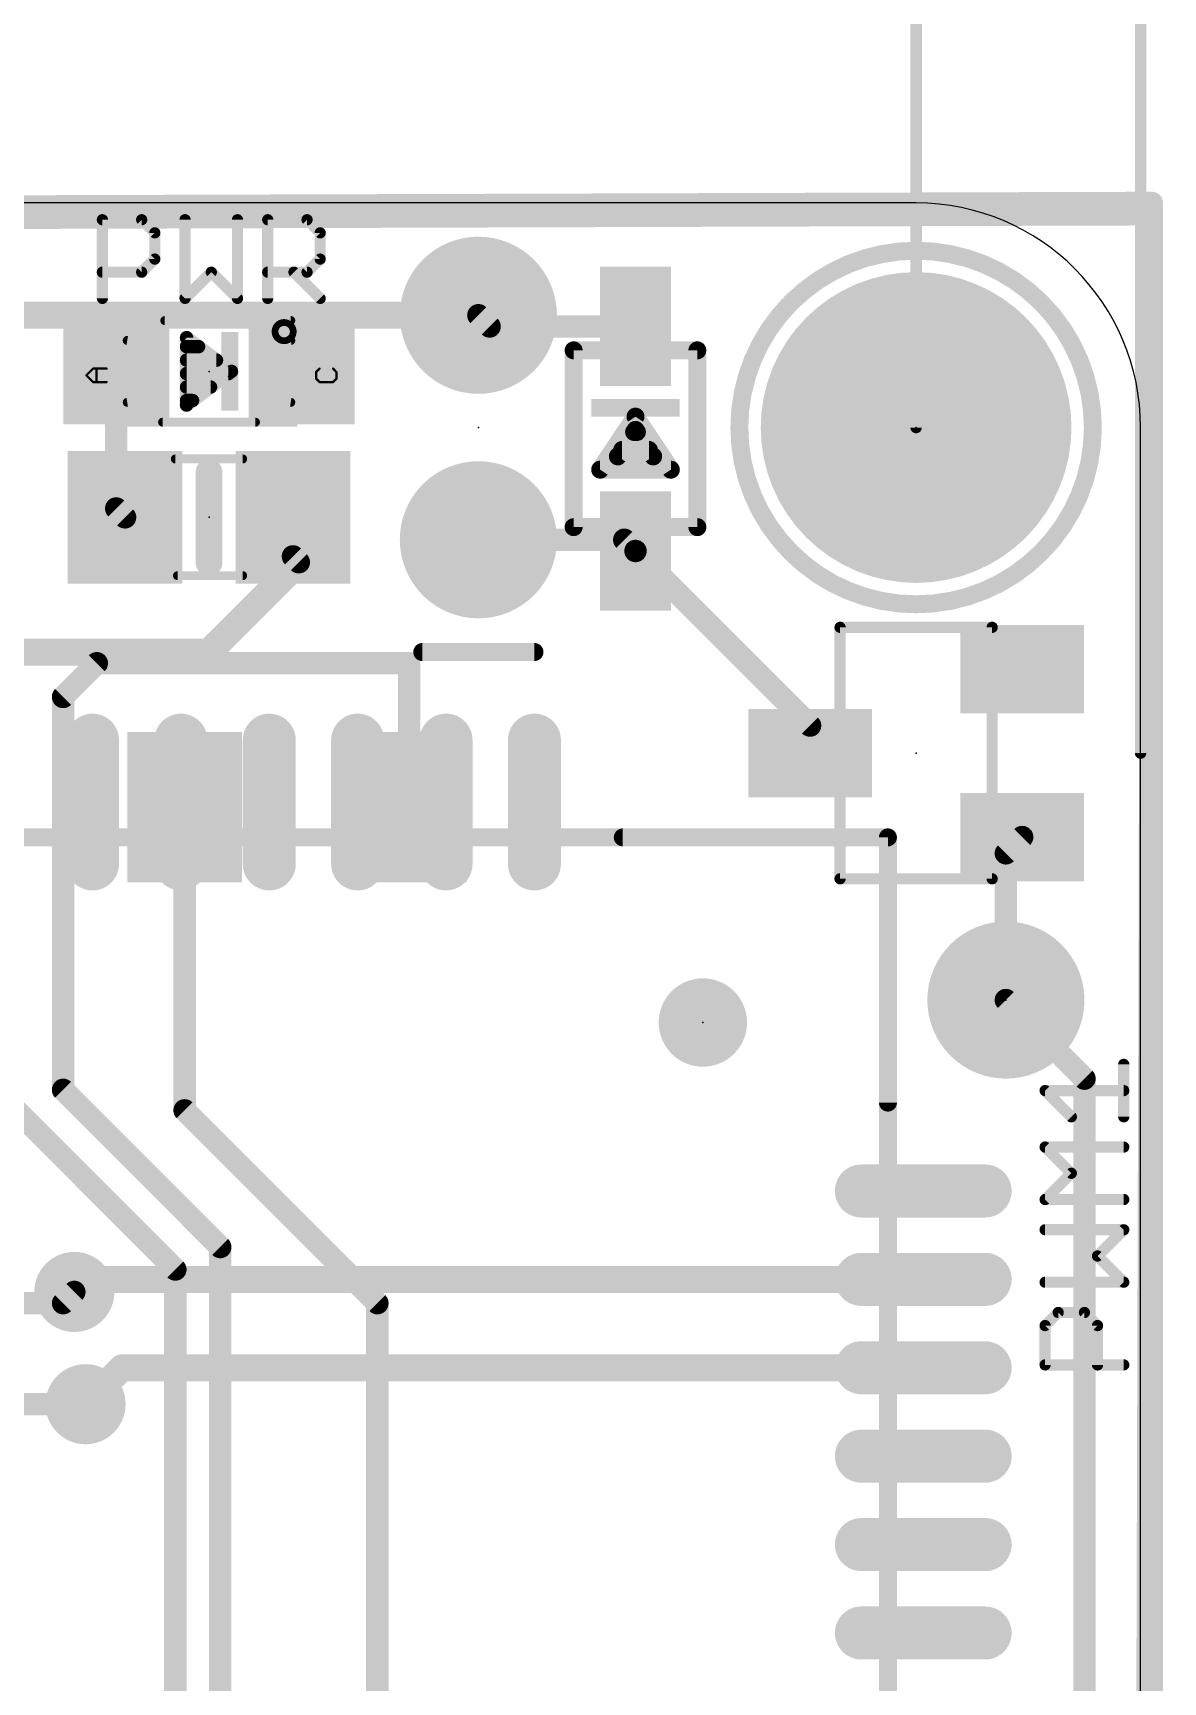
# Model space of a CAD drawing. Extents: x -20 to 40.9, y -0.3 to 63.8.
# Drawn here: x 28.11 to 40.89, y 27.72 to 46.37 of the extents above; entities that cross this region are included whole.
import ezdxf

# ---------------------------------------------------------------- set-up
doc = ezdxf.new("R2010")
doc.units = 0
for name, color, linetype in [('1', 12, 'CONTINUOUS'), ('16', 132, 'CONTINUOUS'), ('17', 110, 'CONTINUOUS'), ('18', 110, 'CONTINUOUS'), ('20', 53, 'CONTINUOUS'), ('21', 40, 'CONTINUOUS'), ('23', 53, 'CONTINUOUS'), ('47', 253, 'CONTINUOUS'), ('51', 253, 'CONTINUOUS')]:
    doc.layers.add(name, color=color, linetype=linetype)

# ---------------------------------------------------------------- blocks, each defined once
blk = doc.blocks.new('RECT')
blk.add_solid([(-0.5, -0.5), (0.5, -0.5), (-0.5, 0.5), (0.5, 0.5)])
blk = doc.blocks.new('PIE')
at = {"const_width": 0.5}
blk.add_lwpolyline([(0, -0.25, 1), (0, 0.25, 1), (0, -0.25)], format="xyb", dxfattribs=at)
blk = doc.blocks.new('ROUNDP')
at = {"const_width": 0.5}
blk.add_lwpolyline([(0, -0.25, 1), (0, 0.25, 1), (0, -0.25)], format="xyb", dxfattribs=at)
blk = doc.blocks.new('RECT320000X96000R100')
at = {"const_width": 0.3}
blk.add_lwpolyline([(0.85, 0), (0.85, 0, 0.4142), (0.7, 0.15), (-0.7, 0.15, 0.4142), (-0.85, 0), (-0.85, 0, 0.4142), (-0.7, -0.15), (0.7, -0.15, 0.4142)], format="xyb", close=True, dxfattribs=at)
blk.add_solid([(-0.7254, -0.0254), (0.7254, -0.0254), (-0.7254, 0.0254), (0.7254, 0.0254)])
blk = doc.blocks.new('ROUNDV')
at = {"const_width": 0.5}
blk.add_lwpolyline([(0, -0.25, 1), (0, 0.25, 1), (0, -0.25)], format="xyb", dxfattribs=at)

msp = doc.modelspace()

# ---------------------------------------------------------------- linework, layer by layer
at = {"layer": '1'}
for points, const_width in [([(40.767, 44.323), (0, 44.196)], 0.254), ([(40.64, 0), (40.767, 44.323)], 0.254), ([(33.147, 43.18), (33.274, 43.053)], 0.254), ([(33.274, 43.053), (34.925, 43.053)], 0.254), ([(29.049, 42.545), (29.049, 40.994)], 0.254), ([(29.049, 40.994), (29.149, 40.894)], 0.254), ([(31.049, 40.894), (31.049, 40.574)], 0.3048), ([(31.049, 40.452), (31.049, 40.894)], 0.254), ([(34.798, 40.64), (33.147, 40.64)], 0.254), ([(34.925, 40.513), (34.798, 40.64)], 0.254), ([(31.115, 40.386), (30.099, 39.37)], 0.3048), ([(31.115, 40.386), (31.049, 40.452)], 0.254), ([(34.925, 40.513), (36.9, 38.538)], 0.254), ([(30.099, 39.37), (27.305, 39.37)], 0.3048), ([(36.9, 38.538), (36.9, 38.227)], 0.254), ([(39.3, 37.277), (39.116, 37.093)], 0.254), ([(39.116, 37.093), (39.116, 35.433)], 0.254), ([(39.116, 35.433), (40.005, 34.544)], 0.254), ([(40.005, 34.544), (40.005, 25.146)], 0.254), ([(28.575, 32.131), (28.717, 32.273)], 0.3048), ([(28.717, 32.273), (38.181, 32.273)], 0.3048), ([(29.114, 31.273), (28.702, 30.861)], 0.3048), ([(38.181, 31.273), (29.114, 31.273)], 0.3048)]:
    msp.add_lwpolyline(points, dxfattribs=dict(at, const_width=const_width))
for points, const_width in [([(40.8305, 44.3228, 1), (40.7035, 44.3232)], 0.127), ([(40.7672, 44.2595, 1), (40.7668, 44.3865)], 0.127), ([(33.1919, 43.2249, 1), (33.1021, 43.1351)], 0.127), ([(33.274, 43.1165, 1), (33.274, 42.9895)], 0.127), ([(33.2291, 43.0081, 1), (33.3189, 43.0979)], 0.127), ([(34.925, 42.9895, 1), (34.925, 43.1165)], 0.127), ([(29.1125, 42.545, 1), (28.9855, 42.545)], 0.127), ([(29.0939, 41.0389, 1), (29.0041, 40.9491)], 0.127), ([(28.9855, 40.994, 1), (29.1125, 40.994)], 0.127), ([(31.1252, 40.894, 1), (30.9728, 40.894)], 0.1524), ([(29.1041, 40.8491, 1), (29.1939, 40.9389)], 0.127), ([(31.1125, 40.894, 1), (30.9855, 40.894)], 0.127), ([(33.147, 40.7035, 1), (33.147, 40.5765)], 0.127), ([(34.8429, 40.6849, 1), (34.7531, 40.5951)], 0.127), ([(34.798, 40.5765, 1), (34.798, 40.7035)], 0.127), ([(30.9728, 40.574, 1), (31.1252, 40.574)], 0.1524), ([(31.0939, 40.4969, 1), (31.0041, 40.4071)], 0.127), ([(30.9855, 40.452, 1), (31.1125, 40.452)], 0.127), ([(31.1689, 40.3321, 1), (31.0611, 40.4399)], 0.1524), ([(31.0701, 40.3411, 1), (31.1599, 40.4309)], 0.127), ([(34.9699, 40.5579, 1), (34.8801, 40.4681)], 0.127), ([(34.8801, 40.4681, 1), (34.9699, 40.5579)], 0.127), ([(30.0451, 39.4239, 1), (30.1529, 39.3161)], 0.1524), ([(30.099, 39.2938, 1), (30.099, 39.4462)], 0.1524), ([(36.9635, 38.538, 1), (36.8365, 38.538)], 0.127), ([(36.8551, 38.4931, 1), (36.9449, 38.5829)], 0.127), ([(36.8365, 38.227, 1), (36.9635, 38.227)], 0.127), ([(39.3449, 37.2321, 1), (39.2551, 37.3219)], 0.127), ([(39.1795, 37.093, 1), (39.0525, 37.093)], 0.127), ([(39.0711, 37.1379, 1), (39.1609, 37.0481)], 0.127), ([(39.1609, 35.4779, 1), (39.0711, 35.3881)], 0.127), ([(39.0525, 35.433, 1), (39.1795, 35.433)], 0.127), ([(40.0685, 34.544, 1), (39.9415, 34.544)], 0.127), ([(39.9601, 34.4991, 1), (40.0499, 34.5889)], 0.127), ([(28.717, 32.3492, 1), (28.717, 32.1968)], 0.1524), ([(28.7709, 32.2191, 1), (28.6631, 32.3269)], 0.1524), ([(38.181, 32.1968, 1), (38.181, 32.3492)], 0.1524), ([(28.5211, 32.1849, 1), (28.6289, 32.0771)], 0.1524), ([(29.114, 31.3492, 1), (29.114, 31.1968)], 0.1524), ([(29.1679, 31.2191, 1), (29.0601, 31.3269)], 0.1524), ([(38.181, 31.1968, 1), (38.181, 31.3492)], 0.1524), ([(28.6481, 30.9149, 1), (28.7559, 30.8071)], 0.1524)]:
    msp.add_lwpolyline(points, format="xyb", dxfattribs=dict(at, const_width=const_width))
at = {"layer": '16'}
for points, const_width in [([(40.767, 44.45), (0, 44.323)], 0.254), ([(40.767, 0), (40.767, 44.45)], 0.254), ([(27.94, 43.18), (33.147, 43.18)], 0.3048), ([(28.829, 39.243), (28.448, 38.862)], 0.254), ([(32.363, 39.243), (28.829, 39.243)], 0.254), ([(32.363, 37.615), (32.363, 39.243)], 0.254), ([(28.448, 38.862), (28.448, 34.417)], 0.254), ([(29.823, 37.615), (29.823, 34.185)], 0.254), ([(27.283, 34.82), (29.718, 32.385)], 0.254), ([(28.448, 34.417), (30.226, 32.639)], 0.254), ([(29.823, 34.185), (32.004, 32.004)], 0.254), ([(30.226, 32.639), (30.226, 17.272)], 0.254), ([(29.718, 32.385), (29.718, 16.891)], 0.254), ([(28.575, 32.004), (28.575, 32.131)], 0.3048), ([(27.178, 32.004), (28.448, 32.004)], 0.254), ([(28.448, 32.004), (28.575, 32.131)], 0.254), ([(32.004, 32.004), (32.004, 16.002)], 0.254), ([(27.432, 30.861), (28.702, 30.861)], 0.254)]:
    msp.add_lwpolyline(points, dxfattribs=dict(at, const_width=const_width))
for points, const_width in [([(40.8305, 44.45, 1), (40.7035, 44.45)], 0.127), ([(40.7672, 44.3865, 1), (40.7668, 44.5135)], 0.127), ([(33.147, 43.1038, 1), (33.147, 43.2562)], 0.1524), ([(28.829, 39.3065, 1), (28.829, 39.1795)], 0.127), ([(28.8739, 39.1981, 1), (28.7841, 39.2879)], 0.127), ([(32.4265, 39.243, 1), (32.2995, 39.243)], 0.127), ([(32.363, 39.1795, 1), (32.363, 39.3065)], 0.127), ([(28.5115, 38.862, 1), (28.3845, 38.862)], 0.127), ([(28.4031, 38.9069, 1), (28.4929, 38.8171)], 0.127), ([(29.8865, 37.615, 1), (29.7595, 37.615)], 0.127), ([(32.2995, 37.615, 1), (32.4265, 37.615)], 0.127), ([(28.4929, 34.4619, 1), (28.4031, 34.3721)], 0.127), ([(28.3845, 34.417, 1), (28.5115, 34.417)], 0.127), ([(29.8679, 34.2299, 1), (29.7781, 34.1401)], 0.127), ([(29.7595, 34.185, 1), (29.8865, 34.185)], 0.127), ([(30.2895, 32.639, 1), (30.1625, 32.639)], 0.127), ([(30.1811, 32.5941, 1), (30.2709, 32.6839)], 0.127), ([(29.7815, 32.385, 1), (29.6545, 32.385)], 0.127), ([(29.6731, 32.3401, 1), (29.7629, 32.4299)], 0.127), ([(28.6512, 32.131, 1), (28.4988, 32.131)], 0.1524), ([(28.4031, 32.0489, 1), (28.4929, 31.9591)], 0.127), ([(28.448, 31.9405, 1), (28.448, 32.0675)], 0.127), ([(28.6199, 32.0861, 1), (28.5301, 32.1759)], 0.127), ([(32.0675, 32.004, 1), (31.9405, 32.004)], 0.127), ([(31.9591, 31.9591, 1), (32.0489, 32.0489)], 0.127), ([(28.4988, 32.004, 1), (28.6512, 32.004)], 0.1524), ([(28.702, 30.7975, 1), (28.702, 30.9245)], 0.127)]:
    msp.add_lwpolyline(points, format="xyb", dxfattribs=dict(at, const_width=const_width))
at = {"layer": '20'}
for p, q in [((38.1, 44.45), (2.54, 44.45)), ((40.64, 0), (40.64, 41.91))]:
    msp.add_line(p, q, dxfattribs=at)
msp.add_arc((38.1, 41.91), 2.54, 0, 90, dxfattribs=at)
at = {"layer": '21'}
for points, const_width in [([(28.8925, 43.3705), (28.8925, 44.2603)], 0.127), ([(28.8925, 44.2603), (29.3374, 44.2603)], 0.127), ([(29.3374, 44.2603), (29.4857, 44.112)], 0.127), ([(29.828, 44.2603), (29.828, 43.3705)], 0.127), ([(30.4212, 43.3705), (30.4212, 44.2603)], 0.127), ([(30.7635, 43.3705), (30.7635, 44.2603)], 0.127), ([(30.7635, 44.2603), (31.2084, 44.2603)], 0.127), ([(31.2084, 44.2603), (31.3567, 44.112)], 0.127), ([(29.4857, 44.112), (29.4857, 43.8154)], 0.127), ([(31.3567, 44.112), (31.3567, 43.8154)], 0.127), ([(29.4857, 43.8154), (29.3374, 43.6671)], 0.127), ([(31.3567, 43.8154), (31.2084, 43.6671)], 0.127), ([(29.3374, 43.6671), (28.8925, 43.6671)], 0.127), ([(29.828, 43.3705), (30.1246, 43.6671)], 0.127), ([(30.1246, 43.6671), (30.4212, 43.3705)], 0.127), ([(31.2084, 43.6671), (30.7635, 43.6671)], 0.127), ([(31.0601, 43.6671), (31.3567, 43.3705)], 0.127), ([(30.353, 42.545), (29.845, 42.926)], 0.1524), ([(29.845, 42.926), (29.845, 42.164)], 0.1524), ([(29.845, 42.8244), (29.9805, 42.8244)], 0.1524), ([(29.845, 42.672), (30.1837, 42.672)], 0.1524), ([(34.225, 40.783), (34.225, 42.783)], 0.2032), ([(35.625, 42.783), (35.625, 40.783)], 0.2032), ([(29.845, 42.164), (30.353, 42.545)], 0.1524), ([(29.845, 42.5196), (30.3191, 42.5196)], 0.1524), ([(29.845, 42.3672), (30.1159, 42.3672)], 0.1524), ([(29.845, 42.2148), (29.9127, 42.2148)], 0.1524), ([(34.525, 41.433), (34.925, 42.033)], 0.2032), ([(34.725, 41.583), (34.925, 41.883)], 0.2032), ([(34.925, 42.033), (35.325, 41.433)], 0.2032), ([(34.925, 41.883), (35.125, 41.583)], 0.2032), ([(34.9091, 41.8592), (34.9409, 41.8592)], 0.2032), ([(35.125, 41.583), (34.725, 41.583)], 0.2032), ([(34.7737, 41.656), (35.0763, 41.656)], 0.2032), ([(30.099, 41.402), (30.099, 40.386)], 0.3048), ([(35.325, 41.433), (34.525, 41.433)], 0.2032), ([(34.781, 37.273), (37.781, 37.273)], 0.2032), ([(37.781, 37.273), (37.781, 34.273)], 0.2032), ([(40.4495, 34.1121), (40.4495, 34.7052)], 0.127), ([(39.8563, 34.1121), (39.5597, 34.4086)], 0.127), ([(39.5597, 34.4086), (40.4495, 34.4086)], 0.127), ([(39.8563, 33.4731), (39.5597, 33.7697)], 0.127), ([(39.5597, 33.7697), (40.4495, 33.7697)], 0.127), ([(39.5597, 33.1765), (39.8563, 33.4731)], 0.127), ([(40.4495, 33.1765), (39.5597, 33.1765)], 0.127), ([(40.4495, 32.8342), (39.5597, 32.8342)], 0.127), ([(40.1529, 32.5376), (40.4495, 32.8342)], 0.127), ([(40.4495, 32.241), (40.1529, 32.5376)], 0.127), ([(39.5597, 32.241), (40.4495, 32.241)], 0.127), ([(39.5597, 31.7504), (39.708, 31.8987)], 0.127), ([(39.708, 31.8987), (40.0046, 31.8987)], 0.127), ([(40.0046, 31.8987), (40.1529, 31.7504)], 0.127), ([(39.5597, 31.3055), (39.5597, 31.7504)], 0.127), ([(40.1529, 31.7504), (40.1529, 31.3055)], 0.127), ([(40.4495, 31.3055), (39.5597, 31.3055)], 0.127)]:
    msp.add_lwpolyline(points, dxfattribs=dict(at, const_width=const_width))
for points, const_width in [([(28.8925, 44.292, 1), (28.8925, 44.2285)], 0.0635), ([(28.9243, 44.2603, 1), (28.8608, 44.2603)], 0.0635), ([(29.3598, 44.2827, 1), (29.3149, 44.2378)], 0.0635), ([(29.3374, 44.2285, 1), (29.3374, 44.292)], 0.0635), ([(29.8598, 44.2603, 1), (29.7963, 44.2603)], 0.0635), ([(30.4529, 44.2603, 1), (30.3894, 44.2603)], 0.0635), ([(30.7635, 44.292, 1), (30.7635, 44.2285)], 0.0635), ([(30.7953, 44.2603, 1), (30.7318, 44.2603)], 0.0635), ([(31.2309, 44.2827, 1), (31.186, 44.2378)], 0.0635), ([(31.2084, 44.2285, 1), (31.2084, 44.292)], 0.0635), ([(29.5174, 44.112, 1), (29.4539, 44.112)], 0.0635), ([(29.4632, 44.0895, 1), (29.5081, 44.1344)], 0.0635), ([(31.3885, 44.112, 1), (31.325, 44.112)], 0.0635), ([(31.3343, 44.0895, 1), (31.3792, 44.1344)], 0.0635), ([(29.4539, 43.8154, 1), (29.5174, 43.8154)], 0.0635), ([(29.5081, 43.7929, 1), (29.4632, 43.8378)], 0.0635), ([(31.325, 43.8154, 1), (31.3885, 43.8154)], 0.0635), ([(31.3792, 43.7929, 1), (31.3343, 43.8378)], 0.0635), ([(38.1, 39.91, 1), (38.1, 43.91, 1), (38.1, 39.91)], 0.2032), ([(28.8925, 43.6988, 1), (28.8925, 43.6353)], 0.0635), ([(29.3149, 43.6895, 1), (29.3598, 43.6446)], 0.0635), ([(29.3374, 43.6353, 1), (29.3374, 43.6988)], 0.0635), ([(30.1471, 43.6895, 1), (30.1022, 43.6446)], 0.0635), ([(30.1471, 43.6446, 1), (30.1022, 43.6895)], 0.0635), ([(30.7635, 43.6988, 1), (30.7635, 43.6353)], 0.0635), ([(31.0826, 43.6895, 1), (31.0377, 43.6446)], 0.0635), ([(31.186, 43.6895, 1), (31.2309, 43.6446)], 0.0635), ([(31.2084, 43.6353, 1), (31.2084, 43.6988)], 0.0635), ([(28.8608, 43.3705, 1), (28.9243, 43.3705)], 0.0635), ([(29.8056, 43.393, 1), (29.8505, 43.348)], 0.0635), ([(29.7963, 43.3705, 1), (29.8598, 43.3705)], 0.0635), ([(30.3894, 43.3705, 1), (30.4529, 43.3705)], 0.0635), ([(30.3987, 43.348, 1), (30.4436, 43.393)], 0.0635), ([(30.7318, 43.3705, 1), (30.7953, 43.3705)], 0.0635), ([(31.3343, 43.348, 1), (31.3792, 43.393)], 0.0635), ([(29.8679, 42.9565, 1), (29.8221, 42.8955)], 0.0762), ([(29.8831, 42.926, 1), (29.8069, 42.926)], 0.0762), ([(29.845, 42.8625, 1), (29.845, 42.7863)], 0.0762), ([(29.845, 42.7101, 1), (29.845, 42.6339)], 0.0762), ([(29.9805, 42.7863, 1), (29.9805, 42.8625)], 0.0762), ([(30.1837, 42.6339, 1), (30.1837, 42.7101)], 0.0762), ([(34.2758, 42.783, 1), (34.1742, 42.783)], 0.1016), ([(35.6758, 42.783, 1), (35.5742, 42.783)], 0.1016), ([(29.845, 42.5577, 1), (29.845, 42.4815)], 0.0762), ([(30.3191, 42.4815, 1), (30.3191, 42.5577)], 0.0762), ([(30.3759, 42.5145, 1), (30.3301, 42.5755)], 0.0762), ([(30.3301, 42.5145, 1), (30.3759, 42.5755)], 0.0762), ([(29.845, 42.4053, 1), (29.845, 42.3291)], 0.0762), ([(30.1159, 42.3291, 1), (30.1159, 42.4053)], 0.0762), ([(29.845, 42.2529, 1), (29.845, 42.1767)], 0.0762), ([(29.8221, 42.1945, 1), (29.8679, 42.1335)], 0.0762), ([(29.8069, 42.164, 1), (29.8831, 42.164)], 0.0762), ([(29.9127, 42.1767, 1), (29.9127, 42.2529)], 0.0762), ([(34.9673, 42.0612, 1), (34.8827, 42.0048)], 0.1016), ([(34.9673, 41.9112, 1), (34.8827, 41.8548)], 0.1016), ([(34.9673, 42.0048, 1), (34.8827, 42.0612)], 0.1016), ([(34.9673, 41.8548, 1), (34.8827, 41.9112)], 0.1016), ([(34.9091, 41.91, 1), (34.9091, 41.8084)], 0.1016), ([(34.9409, 41.8084, 1), (34.9409, 41.91)], 0.1016), ([(34.725, 41.6338, 1), (34.725, 41.5322)], 0.1016), ([(34.6827, 41.6112, 1), (34.7673, 41.5548)], 0.1016), ([(34.7737, 41.7068, 1), (34.7737, 41.6052)], 0.1016), ([(35.0763, 41.6052, 1), (35.0763, 41.7068)], 0.1016), ([(35.0827, 41.5548, 1), (35.1673, 41.6112)], 0.1016), ([(35.125, 41.5322, 1), (35.125, 41.6338)], 0.1016), ([(30.1752, 41.402, 1), (30.0228, 41.402)], 0.1524), ([(34.525, 41.4838, 1), (34.525, 41.3822)], 0.1016), ([(34.4827, 41.4612, 1), (34.5673, 41.4048)], 0.1016), ([(35.2827, 41.4048, 1), (35.3673, 41.4612)], 0.1016), ([(35.325, 41.3822, 1), (35.325, 41.4838)], 0.1016), ([(34.1742, 40.783, 1), (34.2758, 40.783)], 0.1016), ([(35.5742, 40.783, 1), (35.6758, 40.783)], 0.1016), ([(30.0228, 40.386, 1), (30.1752, 40.386)], 0.1524), ([(34.781, 37.3238, 1), (34.781, 37.2222)], 0.1016), ([(37.8318, 37.273, 1), (37.7302, 37.273)], 0.1016), ([(37.781, 37.2222, 1), (37.781, 37.3238)], 0.1016), ([(40.4813, 34.7052, 1), (40.4177, 34.7052)], 0.0635), ([(39.5597, 34.4404, 1), (39.5597, 34.3769)], 0.0635), ([(39.5822, 34.4311, 1), (39.5373, 34.3862)], 0.0635), ([(40.4495, 34.3769, 1), (40.4495, 34.4404)], 0.0635), ([(37.7302, 34.273, 1), (37.8318, 34.273)], 0.1016), ([(39.8339, 34.0896, 1), (39.8788, 34.1345)], 0.0635), ([(40.4177, 34.1121, 1), (40.4813, 34.1121)], 0.0635), ([(39.5597, 33.8015, 1), (39.5597, 33.738)], 0.0635), ([(39.5822, 33.7922, 1), (39.5373, 33.7473)], 0.0635), ([(40.4495, 33.738, 1), (40.4495, 33.8015)], 0.0635), ([(39.8788, 33.4507, 1), (39.8339, 33.4956)], 0.0635), ([(39.8339, 33.4507, 1), (39.8788, 33.4956)], 0.0635), ([(39.5597, 33.2083, 1), (39.5597, 33.1448)], 0.0635), ([(39.5373, 33.199, 1), (39.5822, 33.1541)], 0.0635), ([(40.4495, 33.1448, 1), (40.4495, 33.2083)], 0.0635), ([(39.5597, 32.8659, 1), (39.5597, 32.8024)], 0.0635), ([(40.472, 32.8117, 1), (40.427, 32.8566)], 0.0635), ([(40.4495, 32.8024, 1), (40.4495, 32.8659)], 0.0635), ([(40.1754, 32.5601, 1), (40.1305, 32.5152)], 0.0635), ([(40.1305, 32.5601, 1), (40.1754, 32.5152)], 0.0635), ([(39.5597, 32.2728, 1), (39.5597, 32.2093)], 0.0635), ([(40.427, 32.2186, 1), (40.472, 32.2635)], 0.0635), ([(40.4495, 32.2093, 1), (40.4495, 32.2728)], 0.0635), ([(39.708, 31.9304, 1), (39.708, 31.8669)], 0.0635), ([(39.7305, 31.8762, 1), (39.6856, 31.9211)], 0.0635), ([(40.0271, 31.9211, 1), (39.9822, 31.8762)], 0.0635), ([(40.0046, 31.8669, 1), (40.0046, 31.9304)], 0.0635), ([(39.5915, 31.7504, 1), (39.528, 31.7504)], 0.0635), ([(39.5373, 31.7728, 1), (39.5822, 31.7279)], 0.0635), ([(40.1847, 31.7504, 1), (40.1212, 31.7504)], 0.0635), ([(40.1305, 31.7279, 1), (40.1754, 31.7728)], 0.0635), ([(39.5597, 31.3373, 1), (39.5597, 31.2738)], 0.0635), ([(40.4495, 31.2738, 1), (40.4495, 31.3373)], 0.0635), ([(39.528, 31.3055, 1), (39.5915, 31.3055)], 0.0635), ([(40.1212, 31.3055, 1), (40.1847, 31.3055)], 0.0635)]:
    msp.add_lwpolyline(points, format="xyb", dxfattribs=dict(at, const_width=const_width))
at = {"layer": '23'}
for p in [(30.099, 42.545), (33.147, 41.91), (38.1, 41.91), (34.925, 41.783), (30.099, 40.894), (38.1, 38.227), (39.116, 35.433), (35.687, 35.179)]:
    msp.add_point(p, dxfattribs=at)
at = {"layer": '47', "const_width": 0.13}
for points in [[(40.64, 38.227), (40.64, 63.418)], [(38.1, 41.91), (38.1, 56.941)]]:
    msp.add_lwpolyline(points, dxfattribs=at)
at = {"layer": '47', "const_width": 0.065}
for points in [[(38.0675, 41.91, 1), (38.1325, 41.91)], [(40.6075, 38.227, 1), (40.6725, 38.227)]]:
    msp.add_lwpolyline(points, format="xyb", dxfattribs=at)
at = {"layer": '51'}
for points, const_width in [([(29.599, 43.12), (31.024, 43.12)], 0.1016), ([(34.225, 42.783), (35.625, 42.783)], 0.2032), ([(28.7115, 42.5001), (28.7878, 42.5764)], 0.0254), ([(28.7878, 42.5764), (28.9403, 42.5764)], 0.0254), ([(28.8259, 42.4238), (28.8259, 42.5764)], 0.0254), ([(31.3496, 42.5764), (31.3115, 42.5382)], 0.0254), ([(31.3115, 42.5382), (31.3115, 42.462)], 0.0254), ([(31.5403, 42.5382), (31.5022, 42.5764)], 0.0254), ([(31.5403, 42.462), (31.5403, 42.5382)], 0.0254), ([(28.7878, 42.4238), (28.7115, 42.5001)], 0.0254), ([(28.9403, 42.4238), (28.7878, 42.4238)], 0.0254), ([(31.3115, 42.462), (31.3496, 42.4238)], 0.0254), ([(31.3496, 42.4238), (31.5022, 42.4238)], 0.0254), ([(31.5022, 42.4238), (31.5403, 42.462)], 0.0254), ([(30.624, 41.97), (29.574, 41.97)], 0.1016), ([(29.718, 41.554), (30.48, 41.554)], 0.1016), ([(35.625, 40.783), (34.225, 40.783)], 0.2032), ([(29.743, 40.234), (30.48, 40.234)], 0.1016), ([(37.2396, 39.6494), (38.9604, 39.6494)], 0.127), ([(37.2396, 36.8046), (37.2396, 39.6494)], 0.127), ([(38.9604, 39.6494), (38.9604, 36.8046)], 0.127), ([(32.512, 39.37), (33.782, 39.37)], 0.2032), ([(37.781, 37.273), (13.781, 37.273)], 0.2032), ([(37.781, 13.273), (37.781, 37.273)], 0.2032), ([(38.9604, 36.8046), (37.2396, 36.8046)], 0.127)]:
    msp.add_lwpolyline(points, dxfattribs=dict(at, const_width=const_width))
for points, const_width in [([(29.599, 43.1454, 1), (29.599, 43.0946)], 0.0508), ([(30.949, 42.892, 1), (30.949, 43.098, 1), (30.949, 42.892)], 0.0762), ([(31.024, 43.0946, 1), (31.024, 43.1454)], 0.0508), ([(29.174, 42.195, 0.8571), (29.174, 42.895)], 0.1016), ([(29.1779, 42.9201, 1), (29.1701, 42.8699)], 0.0508), ([(31.024, 42.895, 0.8571), (31.024, 42.195)], 0.1016), ([(31.0279, 42.8699, 1), (31.0201, 42.9201)], 0.0508), ([(34.225, 42.8338, 1), (34.225, 42.7322)], 0.1016), ([(35.625, 42.7322, 1), (35.625, 42.8338)], 0.1016), ([(28.7878, 42.5827, 1), (28.7878, 42.57)], 0.0127), ([(28.7923, 42.5719, 1), (28.7833, 42.5808)], 0.0127), ([(28.8323, 42.5764, 1), (28.8196, 42.5764)], 0.0127), ([(28.9403, 42.57, 1), (28.9403, 42.5827)], 0.0127), ([(31.3179, 42.5382, 1), (31.3052, 42.5382)], 0.0127), ([(31.307, 42.5427, 1), (31.316, 42.5337)], 0.0127), ([(31.3541, 42.5719, 1), (31.3451, 42.5808)], 0.0127), ([(31.5067, 42.5808, 1), (31.4977, 42.5719)], 0.0127), ([(31.5467, 42.5382, 1), (31.534, 42.5382)], 0.0127), ([(31.5358, 42.5337, 1), (31.5448, 42.5427)], 0.0127), ([(28.716, 42.5046, 1), (28.707, 42.4956)], 0.0127), ([(28.707, 42.5046, 1), (28.716, 42.4956)], 0.0127), ([(28.7878, 42.4302, 1), (28.7878, 42.4175)], 0.0127), ([(28.7833, 42.4193, 1), (28.7923, 42.4283)], 0.0127), ([(28.8196, 42.4238, 1), (28.8323, 42.4238)], 0.0127), ([(28.9403, 42.4175, 1), (28.9403, 42.4302)], 0.0127), ([(31.316, 42.4664, 1), (31.307, 42.4575)], 0.0127), ([(31.3052, 42.462, 1), (31.3179, 42.462)], 0.0127), ([(31.3496, 42.4302, 1), (31.3496, 42.4175)], 0.0127), ([(31.3451, 42.4193, 1), (31.3541, 42.4283)], 0.0127), ([(31.4977, 42.4283, 1), (31.5067, 42.4193)], 0.0127), ([(31.5022, 42.4175, 1), (31.5022, 42.4302)], 0.0127), ([(31.534, 42.462, 1), (31.5467, 42.462)], 0.0127), ([(31.5448, 42.4575, 1), (31.5358, 42.4664)], 0.0127), ([(29.1701, 42.2201, 1), (29.1779, 42.1699)], 0.0508), ([(31.0201, 42.1699, 1), (31.0279, 42.2201)], 0.0508), ([(29.574, 41.9954, 1), (29.574, 41.9446)], 0.0508), ([(30.624, 41.9446, 1), (30.624, 41.9954)], 0.0508), ([(29.718, 41.5794, 1), (29.718, 41.5286)], 0.0508), ([(30.48, 41.5286, 1), (30.48, 41.5794)], 0.0508), ([(34.225, 40.8338, 1), (34.225, 40.7322)], 0.1016), ([(35.625, 40.7322, 1), (35.625, 40.8338)], 0.1016), ([(29.743, 40.2594, 1), (29.743, 40.2086)], 0.0508), ([(30.48, 40.2086, 1), (30.48, 40.2594)], 0.0508), ([(37.2396, 39.6812, 1), (37.2396, 39.6176)], 0.0635), ([(37.2714, 39.6494, 1), (37.2079, 39.6494)], 0.0635), ([(38.9922, 39.6494, 1), (38.9286, 39.6494)], 0.0635), ([(38.9604, 39.6176, 1), (38.9604, 39.6812)], 0.0635), ([(32.512, 39.4208, 1), (32.512, 39.3192)], 0.1016), ([(33.782, 39.3192, 1), (33.782, 39.4208)], 0.1016), ([(37.8318, 37.273, 1), (37.7302, 37.273)], 0.1016), ([(37.781, 37.2222, 1), (37.781, 37.3238)], 0.1016), ([(37.2396, 36.8364, 1), (37.2396, 36.7728)], 0.0635), ([(37.2079, 36.8046, 1), (37.2714, 36.8046)], 0.0635), ([(38.9286, 36.8046, 1), (38.9922, 36.8046)], 0.0635), ([(38.9604, 36.7728, 1), (38.9604, 36.8364)], 0.0635)]:
    msp.add_lwpolyline(points, format="xyb", dxfattribs=dict(at, const_width=const_width))

# ---------------------------------------------------------------- block references
at = {"layer": '1', "rotation": 270}
for p, xscale, yscale in [((34.925, 43.053), 1.35, 0.8), ((29.049, 42.545), 1.2, 1.2), ((31.149, 42.545), 1.2, 1.2), ((34.925, 40.513), 1.35, 0.8)]:
    msp.add_blockref('RECT', p, dxfattribs=dict(at, xscale=xscale, yscale=yscale))
at = {"layer": '1', "xscale": 1.3, "yscale": 1.5}
for p in [(29.149, 40.894), (31.049, 40.894)]:
    msp.add_blockref('RECT', p, dxfattribs=at)
at = {"layer": '1', "yscale": 1.4, "rotation": 90}
for p in [(39.3, 39.177), (36.9, 38.227), (39.3, 37.277)]:
    msp.add_blockref('RECT', p, dxfattribs=at)
at = {"layer": '1'}
for p, rotation in [((28.781, 37.673), 270), ((29.781, 37.673), 270), ((30.781, 37.673), 270), ((31.781, 37.673), 270), ((32.781, 37.673), 270), ((33.781, 37.673), 270), ((38.181, 33.273), 180), ((38.181, 32.273), 180), ((38.181, 31.273), 180), ((38.181, 30.273), 180), ((38.181, 29.273), 180), ((38.181, 28.273), 180)]:
    msp.add_blockref('RECT320000X96000R100', p, dxfattribs=dict(at, rotation=rotation))
msp.add_blockref('PIE', (35.687, 35.179), dxfattribs=at)
at = {"layer": '16', "xscale": 1.7, "yscale": 1.3, "rotation": 270}
for p in [(29.823, 37.615), (32.363, 37.615)]:
    msp.add_blockref('RECT', p, dxfattribs=at)
at = {"layer": '17'}
for p, xscale, yscale, rotation in [((33.147, 43.18), 1.778, 1.778, 180), ((33.147, 43.18), 1.778, 1.778, 180), ((38.1, 41.91), 3.516, 3.516, 90), ((38.1, 41.91), 3.516, 3.516, 90), ((33.147, 40.64), 1.778, 1.778, 180), ((33.147, 40.64), 1.778, 1.778, 180)]:
    msp.add_blockref('ROUNDP', p, dxfattribs=dict(at, xscale=xscale, yscale=yscale, rotation=rotation))
at = {"layer": '17', "xscale": 1.778, "yscale": 1.778}
msp.add_blockref('ROUNDP', (39.116, 35.433), dxfattribs=at)
msp.add_blockref('ROUNDP', (39.116, 35.433), dxfattribs=at)
at = {"layer": '18', "xscale": 0.9064, "yscale": 0.9064}
for p in [(28.575, 32.131), (28.575, 32.131), (28.702, 30.861), (28.702, 30.861)]:
    msp.add_blockref('ROUNDV', p, dxfattribs=at)
at = {"layer": '21', "xscale": 0.889, "yscale": 0.1905, "rotation": 270}
msp.add_blockref('RECT', (30.3348, 42.545), dxfattribs=at)
at = {"layer": '21', "xscale": 0.2, "rotation": 270}
msp.add_blockref('RECT', (34.925, 42.133), dxfattribs=at)
at = {"layer": '51'}
for p, xscale, yscale, rotation in [((33.147, 43.18), 0.508, 0.508, 90), ((29.349, 43.0075), 0.325, 0.5, 270), ((30.73, 42.995), 0.3, 0.262, 270), ((31.0615, 43.0075), 0.325, 0.075, 270), ((29.474, 42.795), 0.15, 0.25, 270), ((29.5115, 42.545), 0.4, 0.175, 270), ((30.724, 42.795), 0.15, 0.25, 270), ((30.6865, 42.545), 0.4, 0.175, 270), ((29.474, 42.295), 0.15, 0.25, 270), ((30.724, 42.295), 0.15, 0.25, 270), ((29.349, 42.0825), 0.325, 0.5, 270), ((30.849, 42.0825), 0.325, 0.5, 270), ((33.147, 40.64), 0.508, 0.508, 90), ((39.3033, 39.1668), 0.4572, 0.5842, 90), ((36.8967, 38.227), 0.4572, 0.5842, 90), ((39.3033, 37.2872), 0.4572, 0.5842, 90)]:
    msp.add_blockref('RECT', p, dxfattribs=dict(at, xscale=xscale, yscale=yscale, rotation=rotation))
at = {"layer": '51', "xscale": 0.7501, "yscale": 1.4501}
for p in [(29.3819, 40.8952), (30.8297, 40.8952)]:
    msp.add_blockref('RECT', p, dxfattribs=at)

doc.saveas('drawing.dxf')
